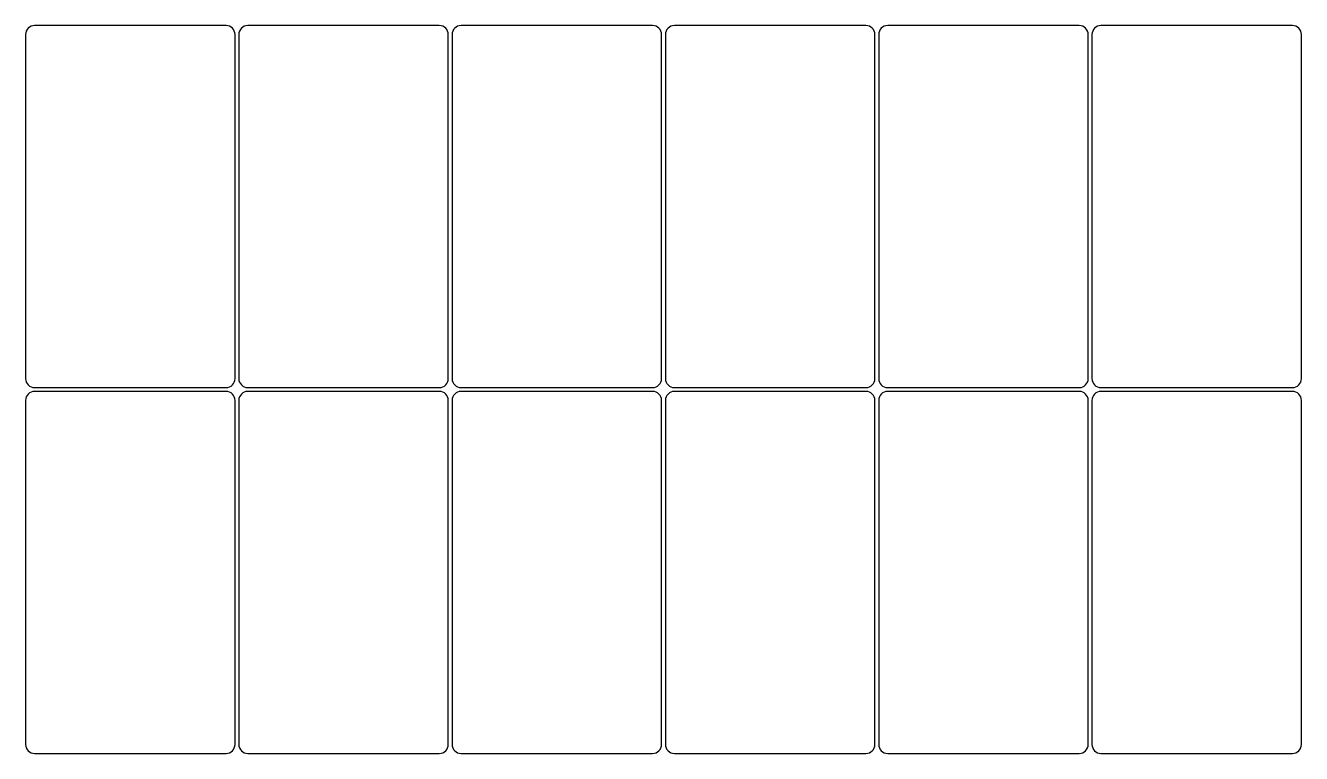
# Model space of a CAD drawing. Header units: inches. Extents: x 0.4 to 17.1, y -10.6 to -1.
import ezdxf

# ---------------------------------------------------------------- set-up
doc = ezdxf.new("R2010")
doc.units = ezdxf.units.IN

msp = doc.modelspace()

# ---------------------------------------------------------------- linework, layer by layer
for p, q in [((3.032, -1), (0.518, -1)), ((5.832, -1), (3.318, -1)), ((8.632, -1), (6.118, -1)), ((11.432, -1), (8.918, -1)), ((14.232, -1), (11.718, -1)), ((17.032, -1), (14.518, -1)), ((0.4, -1.118), (0.4, -5.632)), ((3.15, -5.632), (3.15, -1.118)), ((3.2, -1.118), (3.2, -5.632)), ((5.95, -5.632), (5.95, -1.118)), ((6, -1.118), (6, -5.632)), ((8.75, -5.632), (8.75, -1.118)), ((8.8, -1.118), (8.8, -5.632)), ((11.55, -5.632), (11.55, -1.118)), ((11.6, -1.118), (11.6, -5.632)), ((14.35, -5.632), (14.35, -1.118)), ((14.4, -1.118), (14.4, -5.632)), ((17.15, -5.632), (17.15, -1.118)), ((0.518, -5.75), (3.032, -5.75)), ((3.032, -5.8), (0.518, -5.8)), ((3.318, -5.75), (5.832, -5.75)), ((5.832, -5.8), (3.318, -5.8)), ((6.118, -5.75), (8.632, -5.75)), ((8.632, -5.8), (6.118, -5.8)), ((8.918, -5.75), (11.432, -5.75)), ((11.432, -5.8), (8.918, -5.8)), ((11.718, -5.75), (14.232, -5.75)), ((14.232, -5.8), (11.718, -5.8)), ((14.518, -5.75), (17.032, -5.75)), ((17.032, -5.8), (14.518, -5.8)), ((0.4, -5.918), (0.4, -10.432)), ((3.15, -10.432), (3.15, -5.918)), ((3.2, -5.918), (3.2, -10.432)), ((5.95, -10.432), (5.95, -5.918)), ((6, -5.918), (6, -10.432)), ((8.75, -10.432), (8.75, -5.918)), ((8.8, -5.918), (8.8, -10.432)), ((11.55, -10.432), (11.55, -5.918)), ((11.6, -5.918), (11.6, -10.432)), ((14.35, -10.432), (14.35, -5.918)), ((14.4, -5.918), (14.4, -10.432)), ((17.15, -10.432), (17.15, -5.918)), ((0.518, -10.55), (3.032, -10.55)), ((3.318, -10.55), (5.832, -10.55)), ((6.118, -10.55), (8.632, -10.55)), ((8.918, -10.55), (11.432, -10.55)), ((11.718, -10.55), (14.232, -10.55)), ((14.518, -10.55), (17.032, -10.55))]:
    msp.add_line(p, q)
for centre, start, end in [((0.518, -1.118), 90, 180), ((3.032, -1.118), 0, 90), ((3.318, -1.118), 90, 180), ((5.832, -1.118), 0, 90), ((6.118, -1.118), 90, 180), ((8.632, -1.118), 0, 90), ((8.918, -1.118), 90, 180), ((11.432, -1.118), 0, 90), ((11.718, -1.118), 90, 180), ((14.232, -1.118), 0, 90), ((14.518, -1.118), 90, 180), ((17.032, -1.118), 0, 90), ((0.518, -5.632), 180, 270), ((3.032, -5.632), 270, 360), ((3.318, -5.632), 180, 270), ((5.832, -5.632), 270, 360), ((6.118, -5.632), 180, 270), ((8.632, -5.632), 270, 360), ((8.918, -5.632), 180, 270), ((11.432, -5.632), 270, 360), ((11.718, -5.632), 180, 270), ((14.232, -5.632), 270, 360), ((14.518, -5.632), 180, 270), ((17.032, -5.632), 270, 360), ((0.518, -5.918), 90, 180), ((3.032, -5.918), 0, 90), ((3.318, -5.918), 90, 180), ((5.832, -5.918), 0, 90), ((6.118, -5.918), 90, 180), ((8.632, -5.918), 0, 90), ((8.918, -5.918), 90, 180), ((11.432, -5.918), 0, 90), ((11.718, -5.918), 90, 180), ((14.232, -5.918), 0, 90), ((14.518, -5.918), 90, 180), ((17.032, -5.918), 0, 90), ((0.518, -10.432), 180, 270), ((3.032, -10.432), 270, 360), ((3.318, -10.432), 180, 270), ((5.832, -10.432), 270, 360), ((6.118, -10.432), 180, 270), ((8.632, -10.432), 270, 360), ((8.918, -10.432), 180, 270), ((11.432, -10.432), 270, 360), ((11.718, -10.432), 180, 270), ((14.232, -10.432), 270, 360), ((14.518, -10.432), 180, 270), ((17.032, -10.432), 270, 360)]:
    msp.add_arc(centre, 0.118, start, end)

doc.saveas('drawing.dxf')
